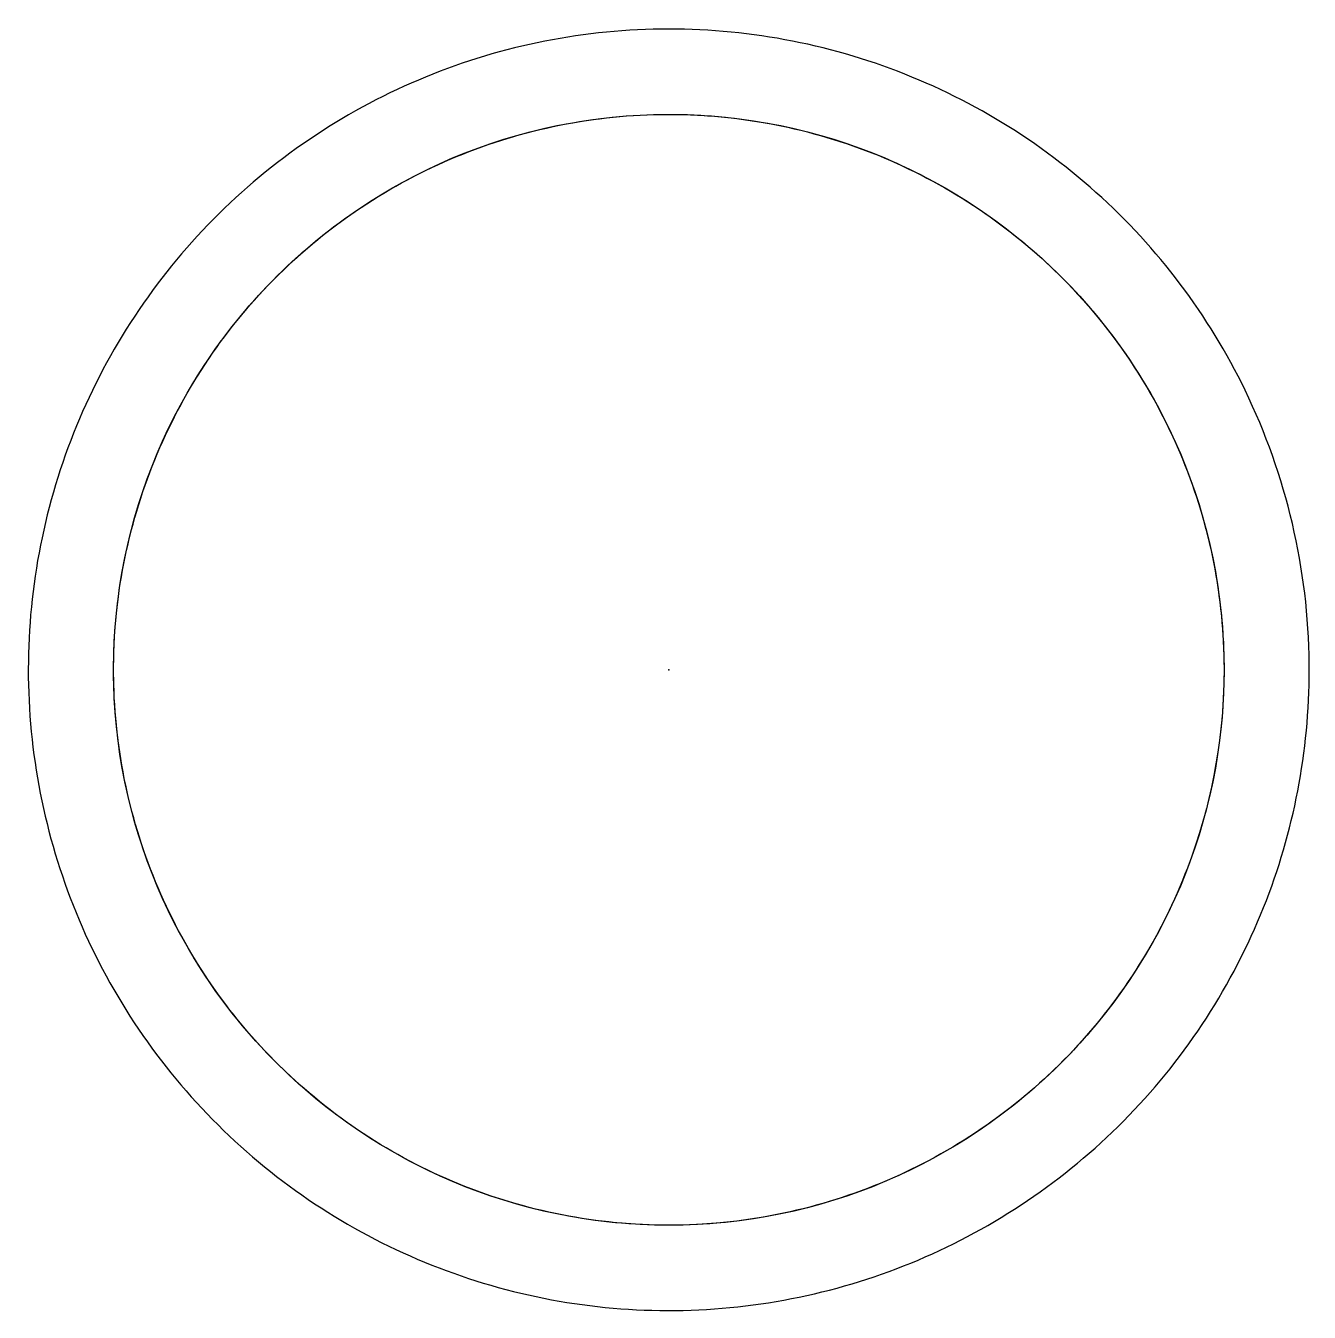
# Model space of a CAD drawing. Header units: millimetres. Extents: x -13.8 to 13.7, y -13.8 to 13.8.
import ezdxf

# ---------------------------------------------------------------- set-up
doc = ezdxf.new("R2010")
doc.units = ezdxf.units.MM
doc.layers.get('0').update_dxf_attribs({"linetype": 'CONTINUOUS'})

msp = doc.modelspace()

# ---------------------------------------------------------------- linework, layer by layer
msp.add_circle((0, 0), 11.911)
for points, knots in [([(13.74, 0), (13.74, -1.745), (13.408, -3.475), (12.096, -6.758), (11.114, -8.274), (8.625, -10.844), (7.141, -11.874), (3.862, -13.307), (2.098, -13.696), (-1.479, -13.777), (-3.259, -13.467), (-6.599, -12.184), (-8.128, -11.222), (-10.73, -8.766), (-11.779, -7.296), (-13.255, -4.036), (-13.668, -2.278), (-13.795, 1.298), (-13.509, 3.082), (-12.269, 6.438), (-11.328, 7.98), (-8.906, 10.614), (-7.45, 11.683), (-4.21, 13.201), (-2.457, 13.636), (1.117, 13.811), (2.904, 13.548), (6.277, 12.353), (7.83, 11.431), (10.497, 9.045), (11.584, 7.603), (12.364, 5.993), (12.806, 5.081), (13.146, 4.124), (13.608, 2.151), (13.73, 1.142), (13.74, 0.086), (13.74, 0.043), (13.74, 0)], [-8.038278, -8.038278, -8.038278, -8.038278, -7.514464, -7.514464, -6.977716, -6.977716, -6.440969, -6.440969, -5.904221, -5.904221, -5.367474, -5.367474, -4.830727, -4.830727, -4.293979, -4.293979, -3.757232, -3.757232, -3.220484, -3.220484, -2.683737, -2.683737, -2.14699, -2.14699, -1.610242, -1.610242, -1.073495, -1.073495, -0.536747, -0.536747, 0, 0, 0, 0.303902, 0.303902, 0.607804, 0.607804, 0.620736, 0.620736, 0.620736, 0.620736]), ([(11.911, 0), (11.911, 0.194), (11.906, 0.388), (11.82, 2.131), (11.443, 3.651), (10.785, 5.055), (10.412, 5.85), (9.952, 6.602), (8.877, 7.99), (8.264, 8.622), (6.391, 10.169), (5.014, 10.914), (2.052, 11.835), (0.495, 12.001), (-2.595, 11.727), (-4.098, 11.29), (-6.853, 9.864), (-8.078, 8.889), (-10.085, 6.524), (-10.848, 5.157), (-11.807, 2.207), (-11.993, 0.652), (-11.76, -2.441), (-11.343, -3.95), (-9.953, -6.723), (-8.994, -7.96), (-6.656, -9.998), (-5.299, -10.779), (-2.362, -11.777), (-0.81, -11.984), (2.286, -11.791), (3.8, -11.394), (6.592, -10.041), (7.842, -9.098), (9.91, -6.786), (10.709, -5.44), (11.68, -2.699), (11.911, -1.354), (11.911, 0)], [-0.523575, -0.523575, -0.523575, -0.523575, -0.465277, -0.465277, 0, 0, 0, 0.263436, 0.263436, 0.526872, 0.526872, 0.99215, 0.99215, 1.457427, 1.457427, 1.922704, 1.922704, 2.387982, 2.387982, 2.853259, 2.853259, 3.318537, 3.318537, 3.783814, 3.783814, 4.249091, 4.249091, 4.714369, 4.714369, 5.179646, 5.179646, 5.644924, 5.644924, 6.110201, 6.110201, 6.575478, 6.575478, 6.982459, 6.982459, 6.982459, 6.982459])]:
    msp.add_open_spline(points, degree=3, knots=knots)
msp.add_point((0, 0))

doc.saveas('drawing.dxf')
